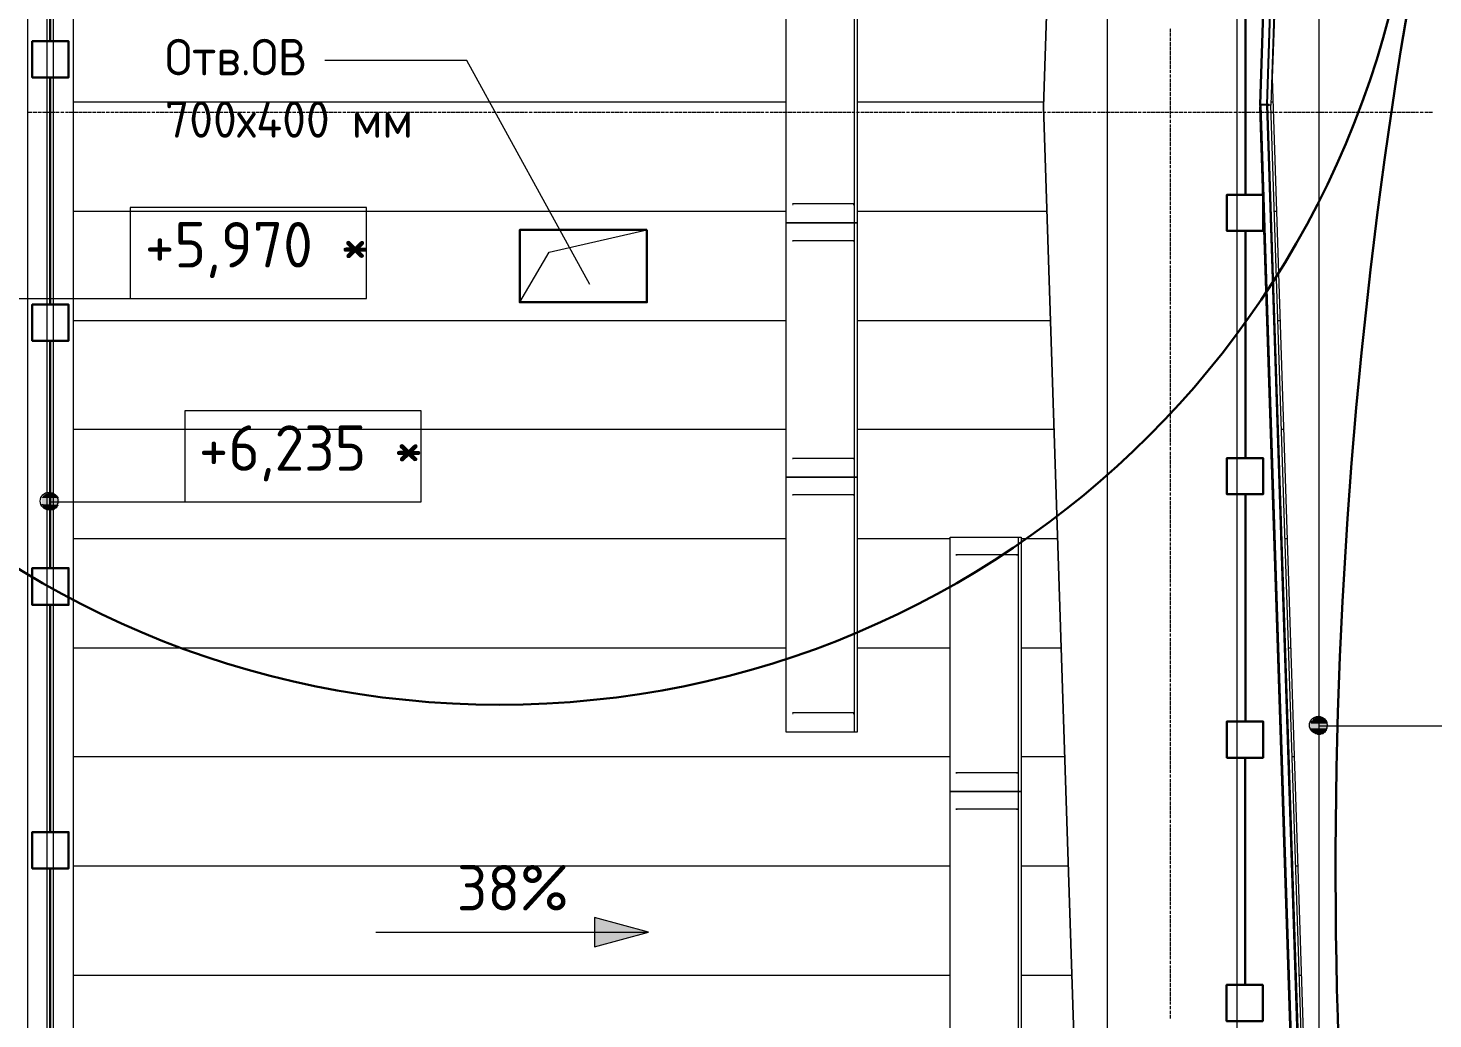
# Model space of a CAD drawing. Header units: millimetres. Extents: x -42533 to 645315, y 3457 to 82611.
# Drawn here: x 567950 to 575676, y 43635 to 49084 of the extents above; entities that cross this region are included whole.
import ezdxf

# ---------------------------------------------------------------- set-up
doc = ezdxf.new("R2010")
doc.units = ezdxf.units.MM
for name, color, linetype, true_color in [('PDF _!ЭОМ.Молниезащита', 7, 'Continuous', 0x954a95), ('PDF _Аннотация', 7, 'Continuous', 0xbababa), ('PDF _Антураж', 7, 'Continuous', 0xbababa), ('PDF _Крыша', 7, 'Continuous', 0xbababa), ('PDF _Крыша штриховка', 7, 'Continuous', 0xbababa), ('PDF _Обобщенные модели', 7, 'Continuous', 0xbababa), ('PDF _Ограждение', 7, 'Continuous', 0xbababa), ('PDF _Оси', 7, 'Continuous', 0xbababa), ('PDF _Отметки', 7, 'Continuous', 0xbababa), ('PDF _Размеры', 7, 'Continuous', 0xbababa)]:
    doc.layers.add(name, color=color, linetype=linetype, true_color=true_color)
doc.layers.add('PDF _Линии', color=7, linetype='Continuous')
doc.layers.add('PDF _Текст', color=7, linetype='Continuous')
doc.styles.add('PDF GOST Common', font='GOST_Common.ttf')

msp = doc.modelspace()

# ---------------------------------------------------------------- linework, layer by layer
at = {"layer": 'PDF _!ЭОМ.Молниезащита', "color": 5, "lineweight": 30}
for points in [[(568070.8, 49012.1), (568070.8, 50011.7), (568070.8, 50397.1), (568710.3, 50397.1), (568710.3, 50494.5), (568909.4, 50494.5), (568909.4, 50295.4), (568710.3, 50295.4), (568710.3, 50397.1)], [(574644.8, 49421.7), (574644.8, 48417.9), (574644.8, 48168.1), (574742.3, 48168.1), (574742.3, 47969), (574543.2, 47969), (574543.2, 48168.1), (574644.8, 48168.1)], [(568070.8, 47563.6), (568070.8, 48563.2), (568070.8, 48813.1), (567973.3, 48813.1), (567973.3, 49012.1), (568172.4, 49012.1), (568172.4, 48813.1), (568070.8, 48813.1)], [(574644.8, 47969), (574644.8, 46969.5), (574644.8, 46719.6), (574742.3, 46719.6), (574742.3, 46520.5), (574543.2, 46520.5), (574543.2, 46719.6), (574644.8, 46719.6)], [(568070.8, 46115.1), (568070.8, 47114.7), (568070.8, 47364.6), (567973.3, 47364.6), (567973.3, 47563.6), (568172.4, 47563.6), (568172.4, 47364.6), (568070.8, 47364.6)], [(574644.8, 46520.5), (574644.8, 45521), (574644.8, 45271.1), (574742.3, 45271.1), (574742.3, 45072), (574543.2, 45072), (574543.2, 45271.1), (574644.8, 45271.1)], [(568070.8, 44662.4), (568070.8, 45662), (568070.8, 45911.8), (567973.3, 45911.8), (567973.3, 46115.1), (568172.4, 46115.1), (568172.4, 45911.8), (568070.8, 45911.8)], [(574642.7, 45072), (574642.7, 44072.5), (574642.7, 43822.6), (574740.1, 43822.6), (574740.1, 43623.5), (574541.1, 43623.5), (574541.1, 43822.6), (574642.7, 43822.6)], [(568070.8, 43213.9), (568070.8, 44213.5), (568070.8, 44463.3), (567973.3, 44463.3), (567973.3, 44662.4), (568172.4, 44662.4), (568172.4, 44463.3), (568070.8, 44463.3)]]:
    msp.add_lwpolyline(points, dxfattribs=at)
at = {"layer": 'PDF _!ЭОМ.Молниезащита', "color": 116, "lineweight": 30, "true_color": 0x136734}
msp.add_circle((570543.1, 50413.9), 5050.7, dxfattribs=at)
at = {"layer": 'PDF _!ЭОМ.Молниезащита', "lineweight": 13}
for start, end in [(100.84351, 186.99829), (323.06946, 79.59046)]:
    msp.add_arc((570543.1, 49117.8), 8879.4, start, end, dxfattribs=at)
at = {"layer": 'PDF _!ЭОМ.Молниезащита', "lineweight": 30}
msp.add_arc((603570.9, 44457.1), 28430.2, 170.26133, 189.93848, dxfattribs=at)
at = {"layer": 'PDF _Аннотация', "color": 8, "lineweight": 9}
msp.add_lwpolyline([(571039.7, 47673.7), (570362.1, 48906.2), (570167.3, 48906.2), (569582.8, 48906.2)], dxfattribs=at)
at = {"layer": 'PDF _Аннотация', "color": 8, "lineweight": 20}
for points in [[(569811.5, 47597.5), (569811.5, 48097.3), (568511.2, 48097.3), (568511.2, 47597.5)], [(570112.2, 46479.4), (570112.2, 46979.1), (568811.9, 46979.1), (568811.9, 46479.4)]]:
    msp.add_lwpolyline(points, close=True, dxfattribs=at)
at = {"layer": 'PDF _Антураж', "color": 8, "lineweight": 18}
for points in [[(574932, 55314.3), (574927.8, 55314.3), (574821.9, 55733.6), (573593.7, 55733.6), (573746.1, 55128), (573534.4, 48652.1), (573746.1, 42142.4), (573394.6, 31380.4), (573784.2, 31431.2), (574262.8, 32121.5)], [(573394.6, 31380.4), (573746.1, 42142.4), (573534.4, 48652.1), (573746.1, 55128), (573593.7, 55733.6)], [(574724.5, 48664.8), (574932, 55030.5), (574936.3, 55030.5), (574970.1, 55030.5), (574974.4, 55030.5), (574991.3, 55030.5), (574783.8, 48660.6), (574766.8, 48664.8), (574762.6, 48664.8), (574771.1, 48664.8), (574775.3, 48664.8), (574728.7, 48664.8), (574724.5, 48664.8), (574728.7, 48660.6), (574936.3, 42303.3)], [(574991.3, 42324.5), (574783.8, 48660.6), (574766.8, 48660.6), (574762.6, 48660.6), (574771.1, 48660.6), (574775.3, 48660.6), (574728.7, 48660.6), (574724.5, 48660.6), (574932, 55026.3), (574936.3, 55026.3)], [(574728.7, 48664.8), (574936.3, 55030.5)], [(574762.6, 48664.8), (574970.1, 55030.5)], [(574766.8, 48664.8), (574974.4, 55030.5)], [(573534.4, 48652.1), (573534.4, 48652.1)], [(574783.8, 48660.6), (574728.7, 48660.6), (574724.5, 48660.6), (574720.3, 48660.6)], [(574724.5, 48660.6), (574932, 42303.3)], [(574991.3, 42286.4), (574932, 42303.3), (574724.5, 48652.1)], [(574991.3, 42303.3), (574974.4, 42299.1), (574970.1, 42299.1), (574762.6, 48660.6)], [(574766.8, 48660.6), (574974.4, 42299.1)]]:
    msp.add_lwpolyline(points, dxfattribs=at)
at = {"layer": 'PDF _Крыша', "color": 8, "lineweight": 9}
msp.add_lwpolyline([(571353.2, 47974.5), (571353.2, 47576.3), (570654.3, 47576.3), (570654.3, 47974.5)], close=True, dxfattribs=at)
at = {"layer": 'PDF _Крыша штриховка', "color": 8, "lineweight": 9}
for points in [[(572119.8, 48677.5), (568197.8, 48677.5)], [(573534.4, 48677.5), (572509.4, 48677.5)], [(574796.5, 48677.5), (574783.8, 48677.5)], [(572119.8, 48076.1), (568197.8, 48076.1)], [(573551.3, 48076.1), (572509.4, 48076.1)], [(574813.4, 48076.1), (574805, 48076.1)], [(572119.8, 47474.7), (568197.8, 47474.7)], [(573572.5, 47474.7), (572509.4, 47474.7)], [(574834.6, 47474.7), (574821.9, 47474.7)], [(572119.8, 46877.5), (568197.8, 46877.5)], [(573589.4, 46877.5), (572509.4, 46877.5)], [(574851.6, 46877.5), (574843.1, 46877.5)], [(572119.8, 46276.1), (568197.8, 46276.1)], [(573021.9, 46276.1), (572509.4, 46276.1)], [(573610.6, 46276.1), (573411.5, 46276.1)], [(574872.7, 46276.1), (574860, 46276.1)], [(572119.8, 45674.7), (568197.8, 45674.7)], [(573021.9, 45674.7), (572509.4, 45674.7)], [(573631.8, 45674.7), (573411.5, 45674.7)], [(574893.9, 45674.7), (574881.2, 45674.7)], [(573021.9, 45077.5), (568197.8, 45077.5)], [(573648.7, 45077.5), (573411.5, 45077.5)], [(574910.8, 45077.5), (574902.4, 45077.5)], [(573021.9, 44476.1), (568197.8, 44476.1)], [(573669.9, 44476.1), (573411.5, 44476.1)], [(574932, 44476.1), (574919.3, 44476.1)], [(573021.9, 43874.6), (568197.8, 43874.6)], [(573686.8, 43874.6), (573411.5, 43874.6)], [(574953.2, 43874.6), (574940.5, 43874.6)]]:
    msp.add_lwpolyline(points, dxfattribs=at)
at = {"layer": 'PDF _Линии', "color": 8, "lineweight": 9}
for points in [[(581530.7, 32858.5), (581619.6, 25417), (554538.8, 25489), (554538.8, 32858.5), (561298.4, 32858.5), (561298.4, 55496.4), (574597.4, 55496.4), (574597.4, 32858.5), (581496.8, 32858.5)], [(570654.3, 47576.3), (570815.3, 47851.6), (571353.2, 47974.5)]]:
    msp.add_lwpolyline(points, dxfattribs=at)
for points in [[(574991.3, 42654.9), (575050.6, 42637.9), (575050.6, 55013.6), (575021, 54984), (574792.3, 48808.8)], [(573885.9, 54767.9), (562065, 54767.9), (562065, 29961.5), (573885.9, 29961.5)]]:
    msp.add_lwpolyline(points, close=True, dxfattribs=at)
at = {"layer": 'PDF _Линии', "color": 8, "lineweight": 30}
msp.add_lwpolyline([(571353.2, 47974.5), (570654.3, 47974.5), (570654.3, 47576.3), (571353.2, 47576.3)], close=True, dxfattribs=at)
at = {"layer": 'PDF _Обобщенные модели', "color": 8, "lineweight": 9}
for points in [[(572492.5, 53615.9), (572492.5, 52214), (572492.5, 50812.1), (572492.5, 49414.5), (572492.5, 48012.6), (572492.5, 46614.9), (572492.5, 45213)], [(572492.5, 48118.5), (572153.6, 48118.5)], [(572153.6, 48114.2), (572157.9, 48114.2)], [(572488.2, 48114.2), (572492.5, 48114.2)], [(572488.2, 47915.2), (572492.5, 47915.2), (572153.6, 47915.2), (572157.9, 47915.2)], [(572488.2, 46716.6), (572492.5, 46716.6), (572153.6, 46716.6), (572157.9, 46716.6)], [(572488.2, 46517.5), (572492.5, 46517.5), (572153.6, 46517.5), (572157.9, 46517.5)], [(573394.6, 46284.5), (573394.6, 44886.9), (573394.6, 43485), (573394.6, 42087.3), (573394.6, 40685.4), (573394.6, 39287.8), (573394.6, 37885.9)], [(573386.1, 46187.1), (573394.6, 46187.1), (573051.5, 46187.1), (573060, 46187.1)], [(572492.5, 45318.9), (572153.6, 45318.9)], [(572153.6, 45314.7), (572157.9, 45314.7)], [(572488.2, 45314.7), (572492.5, 45314.7)], [(573386.1, 44988.5), (573394.6, 44988.5), (573051.5, 44988.5), (573060, 44988.5)], [(573386.1, 44789.5), (573394.6, 44789.5), (573051.5, 44789.5), (573060, 44789.5)]]:
    msp.add_lwpolyline(points, dxfattribs=at)
for points in [[(572509.4, 48012.6), (572492.5, 48012.6), (572488.2, 48012.6), (572157.9, 48012.6), (572149.4, 48012.6), (572136.7, 48012.6), (572124, 48012.6), (572119.8, 48012.6), (572119.8, 49414.5), (572124, 49414.5), (572136.7, 49414.5), (572149.4, 49414.5), (572157.9, 49414.5), (572488.2, 49414.5), (572492.5, 49414.5), (572509.4, 49414.5)], [(572509.4, 46614.9), (572492.5, 46614.9), (572488.2, 46614.9), (572157.9, 46614.9), (572149.4, 46614.9), (572136.7, 46614.9), (572124, 46614.9), (572119.8, 46614.9), (572119.8, 48012.6), (572124, 48012.6), (572136.7, 48012.6), (572149.4, 48012.6), (572157.9, 48012.6), (572488.2, 48012.6), (572492.5, 48012.6), (572509.4, 48012.6)], [(572509.4, 45213), (572492.5, 45213), (572488.2, 45213), (572157.9, 45213), (572149.4, 45213), (572136.7, 45213), (572124, 45213), (572119.8, 45213), (572119.8, 46614.9), (572124, 46614.9), (572136.7, 46614.9), (572149.4, 46614.9), (572157.9, 46614.9), (572488.2, 46614.9), (572492.5, 46614.9), (572509.4, 46614.9)], [(573411.5, 44886.9), (573407.3, 44886.9), (573394.6, 44886.9), (573390.4, 44886.9), (573055.8, 44886.9), (573047.3, 44886.9), (573038.8, 44886.9), (573021.9, 44886.9), (573021.9, 46284.5), (573038.8, 46284.5), (573047.3, 46284.5), (573055.8, 46284.5), (573390.4, 46284.5), (573394.6, 46284.5), (573407.3, 46284.5), (573411.5, 46284.5)], [(573411.5, 43485), (573407.3, 43485), (573394.6, 43485), (573390.4, 43485), (573055.8, 43485), (573047.3, 43485), (573038.8, 43485), (573021.9, 43485), (573021.9, 44886.9), (573038.8, 44886.9), (573047.3, 44886.9), (573055.8, 44886.9), (573390.4, 44886.9), (573394.6, 44886.9), (573407.3, 44886.9), (573411.5, 44886.9)]]:
    msp.add_lwpolyline(points, close=True, dxfattribs=at)
at = {"layer": 'PDF _Ограждение', "color": 8, "lineweight": 9}
for points in [[(568087.7, 55733.6), (568197.8, 55733.6), (568197.8, 29965.8), (568087.7, 29965.8), (568070.8, 29965.8), (568053.8, 29965.8), (567947.9, 29965.8), (567947.9, 55733.6), (568053.8, 55733.6), (568070.8, 55733.6), (568087.7, 55733.6), (568087.7, 29965.8)], [(568053.8, 55733.6), (568053.8, 29965.8)]]:
    msp.add_lwpolyline(points, dxfattribs=at)
at = {"layer": 'PDF _Оси', "color": 8, "lineweight": 9}
for points in [[(574233.2, 49084.1), (574233.2, 49084.1)], [(574233.2, 49062.9), (574233.2, 49079.9)], [(574233.2, 49037.5), (574233.2, 49058.7)], [(574233.2, 49012.1), (574233.2, 49033.3)], [(574233.2, 48986.7), (574233.2, 49007.9)], [(574233.2, 48961.3), (574233.2, 48982.5)], [(574233.2, 48935.9), (574233.2, 48957.1)], [(574233.2, 48910.5), (574233.2, 48931.6)], [(574233.2, 48885.1), (574233.2, 48906.2)], [(574233.2, 48859.6), (574233.2, 48880.8)], [(574233.2, 48838.5), (574233.2, 48855.4)], [(574233.2, 48834.2), (574233.2, 48834.2)], [(574233.2, 48813.1), (574233.2, 48830)], [(574233.2, 48808.8), (574233.2, 48808.8)], [(574233.2, 48787.6), (574233.2, 48804.6)], [(574233.2, 48762.2), (574233.2, 48783.4)], [(574233.2, 48736.8), (574233.2, 48758)], [(574233.2, 48711.4), (574233.2, 48732.6)], [(574233.2, 48686), (574233.2, 48707.2)], [(574233.2, 48660.6), (574233.2, 48681.8)], [(567952.2, 48622.5), (567973.3, 48622.5)], [(567977.6, 48622.5), (567998.8, 48622.5)], [(568003, 48622.5), (568024.2, 48622.5)], [(568028.4, 48622.5), (568049.6, 48622.5)], [(568053.8, 48622.5), (568075, 48622.5)], [(568079.2, 48622.5), (568100.4, 48622.5)], [(568104.6, 48622.5), (568121.6, 48622.5)], [(568125.8, 48622.5), (568125.8, 48622.5)], [(568130.1, 48622.5), (568147, 48622.5)], [(568151.2, 48622.5), (568151.2, 48622.5)], [(568155.5, 48622.5), (568172.4, 48622.5)], [(568176.6, 48622.5), (568197.8, 48622.5)], [(568202.1, 48622.5), (568223.2, 48622.5)], [(568227.5, 48622.5), (568248.6, 48622.5)], [(568252.9, 48622.5), (568274.1, 48622.5)], [(568278.3, 48622.5), (568299.5, 48622.5)], [(568303.7, 48622.5), (568324.9, 48622.5)], [(568329.1, 48622.5), (568350.3, 48622.5)], [(568354.5, 48622.5), (568371.5, 48622.5)], [(568375.7, 48622.5), (568375.7, 48622.5)], [(568379.9, 48622.5), (568396.9, 48622.5)], [(568401.1, 48622.5), (568401.1, 48622.5)], [(568405.4, 48622.5), (568422.3, 48622.5)], [(568426.5, 48622.5), (568447.7, 48622.5)], [(568451.9, 48622.5), (568473.1, 48622.5)], [(568477.4, 48622.5), (568498.5, 48622.5)], [(568502.8, 48622.5), (568523.9, 48622.5)], [(568528.2, 48622.5), (568549.4, 48622.5)], [(568553.6, 48622.5), (568574.8, 48622.5)], [(568579, 48622.5), (568600.2, 48622.5)], [(568604.4, 48622.5), (568621.4, 48622.5)], [(568625.6, 48622.5), (568625.6, 48622.5)], [(568629.8, 48622.5), (568646.8, 48622.5)], [(568651, 48622.5), (568651, 48622.5)], [(568655.2, 48622.5), (568672.2, 48622.5)], [(568676.4, 48622.5), (568697.6, 48622.5)], [(568701.8, 48622.5), (568723, 48622.5)], [(568727.2, 48622.5), (568748.4, 48622.5)], [(568752.7, 48622.5), (568773.8, 48622.5)], [(568778.1, 48622.5), (568799.2, 48622.5)], [(568803.5, 48622.5), (568824.7, 48622.5)], [(568828.9, 48622.5), (568850.1, 48622.5)], [(568854.3, 48622.5), (568875.5, 48622.5)], [(568879.7, 48622.5), (568896.7, 48622.5)], [(568900.9, 48622.5), (568900.9, 48622.5)], [(568905.1, 48622.5), (568922.1, 48622.5)], [(568926.3, 48622.5), (568926.3, 48622.5)], [(568930.5, 48622.5), (568947.5, 48622.5)], [(568951.7, 48622.5), (568972.9, 48622.5)], [(568977.1, 48622.5), (568998.3, 48622.5)], [(569002.5, 48622.5), (569023.7, 48622.5)], [(569028, 48622.5), (569049.1, 48622.5)], [(569053.4, 48622.5), (569074.5, 48622.5)], [(569078.8, 48622.5), (569100, 48622.5)], [(569104.2, 48622.5), (569125.4, 48622.5)], [(569129.6, 48622.5), (569146.5, 48622.5)], [(569150.8, 48622.5), (569150.8, 48622.5)], [(569155, 48622.5), (569172, 48622.5)], [(569176.2, 48622.5), (569176.2, 48622.5)], [(569180.4, 48622.5), (569197.4, 48622.5)], [(569201.6, 48622.5), (569222.8, 48622.5)], [(569227, 48622.5), (569248.2, 48622.5)], [(569252.4, 48622.5), (569273.6, 48622.5)], [(569277.8, 48622.5), (569299, 48622.5)], [(569303.2, 48622.5), (569324.4, 48622.5)], [(569328.7, 48622.5), (569349.8, 48622.5)], [(569354.1, 48622.5), (569375.2, 48622.5)], [(569379.5, 48622.5), (569396.4, 48622.5)], [(569400.7, 48622.5), (569400.7, 48622.5)], [(569404.9, 48622.5), (569421.8, 48622.5)], [(569426.1, 48622.5), (569426.1, 48622.5)], [(569430.3, 48622.5), (569447.2, 48622.5)], [(569451.5, 48622.5), (569472.7, 48622.5)], [(569476.9, 48622.5), (569498.1, 48622.5)], [(569502.3, 48622.5), (569523.5, 48622.5)], [(569527.7, 48622.5), (569548.9, 48622.5)], [(569553.1, 48622.5), (569574.3, 48622.5)], [(569578.5, 48622.5), (569599.7, 48622.5)], [(569604, 48622.5), (569625.1, 48622.5)], [(569629.4, 48622.5), (569650.5, 48622.5)], [(569654.8, 48622.5), (569671.7, 48622.5)], [(569676, 48622.5), (569676, 48622.5)], [(569680.2, 48622.5), (569697.1, 48622.5)], [(569701.4, 48622.5), (569701.4, 48622.5)], [(569705.6, 48622.5), (569722.5, 48622.5)], [(569726.8, 48622.5), (569748, 48622.5)], [(569752.2, 48622.5), (569773.4, 48622.5)], [(569777.6, 48622.5), (569798.8, 48622.5)], [(569803, 48622.5), (569824.2, 48622.5)], [(569828.4, 48622.5), (569849.6, 48622.5)], [(569853.8, 48622.5), (569875, 48622.5)], [(569879.3, 48622.5), (569900.4, 48622.5)], [(569904.7, 48622.5), (569921.6, 48622.5)], [(569925.8, 48622.5), (569925.8, 48622.5)], [(569930.1, 48622.5), (569947, 48622.5)], [(569951.3, 48622.5), (569951.3, 48622.5)], [(569955.5, 48622.5), (569972.4, 48622.5)], [(569976.7, 48622.5), (569997.8, 48622.5)], [(570002.1, 48622.5), (570023.3, 48622.5)], [(570027.5, 48622.5), (570048.7, 48622.5)], [(570052.9, 48622.5), (570074.1, 48622.5)], [(570078.3, 48622.5), (570099.5, 48622.5)], [(570103.7, 48622.5), (570124.9, 48622.5)], [(570129.1, 48622.5), (570150.3, 48622.5)], [(570154.6, 48622.5), (570171.5, 48622.5)], [(570175.7, 48622.5), (570175.7, 48622.5)], [(570180, 48622.5), (570196.9, 48622.5)], [(570201.1, 48622.5), (570201.1, 48622.5)], [(570205.4, 48622.5), (570222.3, 48622.5)], [(570226.6, 48622.5), (570247.7, 48622.5)], [(570252, 48622.5), (570273.1, 48622.5)], [(570277.4, 48622.5), (570298.6, 48622.5)], [(570302.8, 48622.5), (570324, 48622.5)], [(570328.2, 48622.5), (570349.4, 48622.5)], [(570353.6, 48622.5), (570374.8, 48622.5)], [(570379, 48622.5), (570400.2, 48622.5)], [(570404.4, 48622.5), (570425.6, 48622.5)], [(570429.9, 48622.5), (570446.8, 48622.5)], [(570451, 48622.5), (570451, 48622.5)], [(570455.3, 48622.5), (570472.2, 48622.5)], [(570476.4, 48622.5), (570476.4, 48622.5)], [(570480.7, 48622.5), (570497.6, 48622.5)], [(570501.9, 48622.5), (570523, 48622.5)], [(570527.3, 48622.5), (570548.4, 48622.5)], [(570552.7, 48622.5), (570573.9, 48622.5)], [(570578.1, 48622.5), (570599.3, 48622.5)], [(570603.5, 48622.5), (570624.7, 48622.5)], [(570628.9, 48622.5), (570650.1, 48622.5)], [(570654.3, 48622.5), (570675.5, 48622.5)], [(570679.7, 48622.5), (570696.7, 48622.5)], [(570700.9, 48622.5), (570700.9, 48622.5)], [(570705.1, 48622.5), (570722.1, 48622.5)], [(570726.3, 48622.5), (570726.3, 48622.5)], [(570730.6, 48622.5), (570747.5, 48622.5)], [(570751.7, 48622.5), (570772.9, 48622.5)], [(570777.1, 48622.5), (570798.3, 48622.5)], [(570802.6, 48622.5), (570823.7, 48622.5)], [(570828, 48622.5), (570849.1, 48622.5)], [(570853.4, 48622.5), (570874.6, 48622.5)], [(570878.8, 48622.5), (570900, 48622.5)], [(570904.2, 48622.5), (570925.4, 48622.5)], [(570929.6, 48622.5), (570946.6, 48622.5)], [(570950.8, 48622.5), (570950.8, 48622.5)], [(570955, 48622.5), (570972, 48622.5)], [(570976.2, 48622.5), (570976.2, 48622.5)], [(570980.4, 48622.5), (570997.4, 48622.5)], [(571001.6, 48622.5), (571022.8, 48622.5)], [(571027, 48622.5), (571048.2, 48622.5)], [(571052.4, 48622.5), (571073.6, 48622.5)], [(571077.9, 48622.5), (571099, 48622.5)], [(571103.3, 48622.5), (571124.4, 48622.5)], [(571128.7, 48622.5), (571149.9, 48622.5)], [(571154.1, 48622.5), (571175.3, 48622.5)], [(571179.5, 48622.5), (571200.7, 48622.5)], [(571204.9, 48622.5), (571221.9, 48622.5)], [(571226.1, 48622.5), (571226.1, 48622.5)], [(571230.3, 48622.5), (571247.3, 48622.5)], [(571251.5, 48622.5), (571251.5, 48622.5)], [(571255.7, 48622.5), (571272.7, 48622.5)], [(571276.9, 48622.5), (571298.1, 48622.5)], [(571302.3, 48622.5), (571323.5, 48622.5)], [(571327.7, 48622.5), (571348.9, 48622.5)], [(571353.2, 48622.5), (571374.3, 48622.5)], [(571378.6, 48622.5), (571399.7, 48622.5)], [(571404, 48622.5), (571425.2, 48622.5)], [(571429.4, 48622.5), (571450.6, 48622.5)], [(571454.8, 48622.5), (571471.7, 48622.5)], [(571476, 48622.5), (571476, 48622.5)], [(571480.2, 48622.5), (571497.2, 48622.5)], [(571501.4, 48622.5), (571501.4, 48622.5)], [(571505.6, 48622.5), (571522.6, 48622.5)], [(571526.8, 48622.5), (571548, 48622.5)], [(571552.2, 48622.5), (571573.4, 48622.5)], [(571577.6, 48622.5), (571598.8, 48622.5)], [(571603, 48622.5), (571624.2, 48622.5)], [(571628.5, 48622.5), (571649.6, 48622.5)], [(571653.9, 48622.5), (571675, 48622.5)], [(571679.3, 48622.5), (571700.5, 48622.5)], [(571704.7, 48622.5), (571721.6, 48622.5)], [(571725.9, 48622.5), (571725.9, 48622.5)], [(571730.1, 48622.5), (571747, 48622.5)], [(571751.3, 48622.5), (571751.3, 48622.5)], [(571755.5, 48622.5), (571772.5, 48622.5)], [(571776.7, 48622.5), (571797.9, 48622.5)], [(571802.1, 48622.5), (571823.3, 48622.5)], [(571827.5, 48622.5), (571848.7, 48622.5)], [(571852.9, 48622.5), (571874.1, 48622.5)], [(571878.3, 48622.5), (571899.5, 48622.5)], [(571903.8, 48622.5), (571924.9, 48622.5)], [(571929.2, 48622.5), (571950.3, 48622.5)], [(571954.6, 48622.5), (571975.8, 48622.5)], [(571980, 48622.5), (571996.9, 48622.5)], [(572001.2, 48622.5), (572001.2, 48622.5)], [(572005.4, 48622.5), (572022.3, 48622.5)], [(572026.6, 48622.5), (572026.6, 48622.5)], [(572030.8, 48622.5), (572047.8, 48622.5)], [(572052, 48622.5), (572073.2, 48622.5)], [(572077.4, 48622.5), (572098.6, 48622.5)], [(572102.8, 48622.5), (572124, 48622.5)], [(572128.2, 48622.5), (572149.4, 48622.5)], [(572153.6, 48622.5), (572174.8, 48622.5)], [(572179, 48622.5), (572200.2, 48622.5)], [(572204.5, 48622.5), (572225.6, 48622.5)], [(572229.9, 48622.5), (572246.8, 48622.5)], [(572251, 48622.5), (572251, 48622.5)], [(572255.3, 48622.5), (572272.2, 48622.5)], [(572276.5, 48622.5), (572276.5, 48622.5)], [(572280.7, 48622.5), (572297.6, 48622.5)], [(572301.9, 48622.5), (572323.1, 48622.5)], [(572327.3, 48622.5), (572348.5, 48622.5)], [(572352.7, 48622.5), (572373.9, 48622.5)], [(572378.1, 48622.5), (572399.3, 48622.5)], [(572403.5, 48622.5), (572424.7, 48622.5)], [(572428.9, 48622.5), (572450.1, 48622.5)], [(572454.3, 48622.5), (572475.5, 48622.5)], [(572479.8, 48622.5), (572496.7, 48622.5)], [(572500.9, 48622.5), (572500.9, 48622.5)], [(572505.2, 48622.5), (572522.1, 48622.5)], [(572526.3, 48622.5), (572526.3, 48622.5)], [(572530.6, 48622.5), (572547.5, 48622.5)], [(572551.8, 48622.5), (572572.9, 48622.5)], [(572577.2, 48622.5), (572598.3, 48622.5)], [(572602.6, 48622.5), (572623.8, 48622.5)], [(572628, 48622.5), (572649.2, 48622.5)], [(572653.4, 48622.5), (572674.6, 48622.5)], [(572678.8, 48622.5), (572700, 48622.5)], [(572704.2, 48622.5), (572725.4, 48622.5)], [(572729.6, 48622.5), (572750.8, 48622.5)], [(572755.1, 48622.5), (572772, 48622.5)], [(572776.2, 48622.5), (572776.2, 48622.5)], [(572780.5, 48622.5), (572797.4, 48622.5)], [(572801.6, 48622.5), (572801.6, 48622.5)], [(572805.9, 48622.5), (572822.8, 48622.5)], [(572827.1, 48622.5), (572848.2, 48622.5)], [(572852.5, 48622.5), (572873.6, 48622.5)], [(572877.9, 48622.5), (572899.1, 48622.5)], [(572903.3, 48622.5), (572924.5, 48622.5)], [(572928.7, 48622.5), (572949.9, 48622.5)], [(572954.1, 48622.5), (572975.3, 48622.5)], [(572979.5, 48622.5), (573000.7, 48622.5)], [(573004.9, 48622.5), (573021.9, 48622.5)], [(573026.1, 48622.5), (573026.1, 48622.5)], [(573030.4, 48622.5), (573047.3, 48622.5)], [(573051.5, 48622.5), (573051.5, 48622.5)], [(573055.8, 48622.5), (573072.7, 48622.5)], [(573076.9, 48622.5), (573098.1, 48622.5)], [(573102.4, 48622.5), (573123.5, 48622.5)], [(573127.8, 48622.5), (573148.9, 48622.5)], [(573153.2, 48622.5), (573174.4, 48622.5)], [(573178.6, 48622.5), (573199.8, 48622.5)], [(573204, 48622.5), (573225.2, 48622.5)], [(573229.4, 48622.5), (573250.6, 48622.5)], [(573254.8, 48622.5), (573271.8, 48622.5)], [(573276, 48622.5), (573276, 48622.5)], [(573280.2, 48622.5), (573297.2, 48622.5)], [(573301.4, 48622.5), (573301.4, 48622.5)], [(573305.7, 48622.5), (573322.6, 48622.5)], [(573326.8, 48622.5), (573348, 48622.5)], [(573352.2, 48622.5), (573373.4, 48622.5)], [(573377.7, 48622.5), (573398.8, 48622.5)], [(573403.1, 48622.5), (573424.2, 48622.5)], [(573428.5, 48622.5), (573449.7, 48622.5)], [(573453.9, 48622.5), (573475.1, 48622.5)], [(573479.3, 48622.5), (573500.5, 48622.5)], [(573504.7, 48622.5), (573525.9, 48622.5)], [(573530.1, 48622.5), (573547.1, 48622.5)], [(573551.3, 48622.5), (573551.3, 48622.5)], [(573555.5, 48622.5), (573572.5, 48622.5)], [(573576.7, 48622.5), (573576.7, 48622.5)], [(573580.9, 48622.5), (573597.9, 48622.5)], [(573602.1, 48622.5), (573623.3, 48622.5)], [(573627.5, 48622.5), (573648.7, 48622.5)], [(573653, 48622.5), (573674.1, 48622.5)], [(573678.4, 48622.5), (573699.5, 48622.5)], [(573703.8, 48622.5), (573725, 48622.5)], [(573729.2, 48622.5), (573750.4, 48622.5)], [(573754.6, 48622.5), (573775.8, 48622.5)], [(573780, 48622.5), (573797, 48622.5)], [(573801.2, 48622.5), (573801.2, 48622.5)], [(573805.4, 48622.5), (573822.4, 48622.5)], [(573826.6, 48622.5), (573826.6, 48622.5)], [(573830.8, 48622.5), (573847.8, 48622.5)], [(573852, 48622.5), (573873.2, 48622.5)], [(573877.4, 48622.5), (573898.6, 48622.5)], [(573902.8, 48622.5), (573924, 48622.5)], [(573928.2, 48622.5), (573949.4, 48622.5)], [(573953.7, 48622.5), (573974.8, 48622.5)], [(573979.1, 48622.5), (574000.2, 48622.5)], [(574004.5, 48622.5), (574025.7, 48622.5)], [(574029.9, 48622.5), (574046.8, 48622.5)], [(574051.1, 48622.5), (574051.1, 48622.5)], [(574055.3, 48622.5), (574072.2, 48622.5)], [(574076.5, 48622.5), (574076.5, 48622.5)], [(574080.7, 48622.5), (574097.7, 48622.5)], [(574101.9, 48622.5), (574123.1, 48622.5)], [(574127.3, 48622.5), (574148.5, 48622.5)], [(574152.7, 48622.5), (574173.9, 48622.5)], [(574178.1, 48622.5), (574199.3, 48622.5)], [(574203.5, 48622.5), (574224.7, 48622.5)], [(574229, 48622.5), (574250.1, 48622.5)], [(574233.2, 48635.2), (574233.2, 48656.3)], [(574233.2, 48609.8), (574233.2, 48630.9)], [(574233.2, 48588.6), (574233.2, 48605.5)], [(574254.4, 48622.5), (574275.5, 48622.5)], [(574279.8, 48622.5), (574301, 48622.5)], [(574305.2, 48622.5), (574322.1, 48622.5)], [(574326.4, 48622.5), (574326.4, 48622.5)], [(574330.6, 48622.5), (574347.5, 48622.5)], [(574351.8, 48622.5), (574351.8, 48622.5)], [(574356, 48622.5), (574373, 48622.5)], [(574377.2, 48622.5), (574398.4, 48622.5)], [(574402.6, 48622.5), (574423.8, 48622.5)], [(574428, 48622.5), (574449.2, 48622.5)], [(574453.4, 48622.5), (574474.6, 48622.5)], [(574478.8, 48622.5), (574500, 48622.5)], [(574504.3, 48622.5), (574525.4, 48622.5)], [(574529.7, 48622.5), (574550.8, 48622.5)], [(574555.1, 48622.5), (574572, 48622.5)], [(574576.3, 48622.5), (574576.3, 48622.5)], [(574580.5, 48622.5), (574597.4, 48622.5)], [(574601.7, 48622.5), (574601.7, 48622.5)], [(574605.9, 48622.5), (574622.8, 48622.5)], [(574627.1, 48622.5), (574648.3, 48622.5)], [(574652.5, 48622.5), (574673.7, 48622.5)], [(574677.9, 48622.5), (574699.1, 48622.5)], [(574703.3, 48622.5), (574724.5, 48622.5)], [(574728.7, 48622.5), (574749.9, 48622.5)], [(574754.1, 48622.5), (574775.3, 48622.5)], [(574779.6, 48622.5), (574800.7, 48622.5)], [(574805, 48622.5), (574821.9, 48622.5)], [(574826.1, 48622.5), (574826.1, 48622.5)], [(574830.4, 48622.5), (574847.3, 48622.5)], [(574851.6, 48622.5), (574851.6, 48622.5)], [(574855.8, 48622.5), (574872.7, 48622.5)], [(574877, 48622.5), (574898.1, 48622.5)], [(574902.4, 48622.5), (574923.6, 48622.5)], [(574927.8, 48622.5), (574949, 48622.5)], [(574953.2, 48622.5), (574974.4, 48622.5)], [(574978.6, 48622.5), (574999.8, 48622.5)], [(575004, 48622.5), (575025.2, 48622.5)], [(575029.4, 48622.5), (575050.6, 48622.5)], [(575054.9, 48622.5), (575076, 48622.5)], [(575080.3, 48622.5), (575097.2, 48622.5)], [(575101.4, 48622.5), (575101.4, 48622.5)], [(575105.7, 48622.5), (575122.6, 48622.5)], [(575126.9, 48622.5), (575126.9, 48622.5)], [(575131.1, 48622.5), (575148, 48622.5)], [(575152.3, 48622.5), (575173.4, 48622.5)], [(575177.7, 48622.5), (575198.9, 48622.5)], [(575203.1, 48622.5), (575224.3, 48622.5)], [(575228.5, 48622.5), (575249.7, 48622.5)], [(575253.9, 48622.5), (575275.1, 48622.5)], [(575279.3, 48622.5), (575300.5, 48622.5)], [(575304.7, 48622.5), (575325.9, 48622.5)], [(575330.1, 48622.5), (575347.1, 48622.5)], [(575351.3, 48622.5), (575351.3, 48622.5)], [(575355.6, 48622.5), (575372.5, 48622.5)], [(575376.7, 48622.5), (575376.7, 48622.5)], [(575381, 48622.5), (575397.9, 48622.5)], [(575402.1, 48622.5), (575423.3, 48622.5)], [(575427.6, 48622.5), (575448.7, 48622.5)], [(575453, 48622.5), (575474.1, 48622.5)], [(575478.4, 48622.5), (575499.6, 48622.5)], [(575503.8, 48622.5), (575525, 48622.5)], [(575529.2, 48622.5), (575550.4, 48622.5)], [(575554.6, 48622.5), (575575.8, 48622.5)], [(575580, 48622.5), (575597, 48622.5)], [(575601.2, 48622.5), (575601.2, 48622.5)], [(575605.4, 48622.5), (575622.4, 48622.5)], [(575626.6, 48622.5), (575626.6, 48622.5)], [(575630.9, 48622.5), (575647.8, 48622.5)], [(575652, 48622.5), (575673.2, 48622.5)], [(574233.2, 48584.3), (574233.2, 48584.3)], [(574233.2, 48563.2), (574233.2, 48580.1)], [(574233.2, 48558.9), (574233.2, 48558.9)], [(574233.2, 48537.8), (574233.2, 48554.7)], [(574233.2, 48512.3), (574233.2, 48533.5)], [(574233.2, 48486.9), (574233.2, 48508.1)], [(574233.2, 48461.5), (574233.2, 48482.7)], [(574233.2, 48436.1), (574233.2, 48457.3)], [(574233.2, 48410.7), (574233.2, 48431.9)], [(574233.2, 48385.3), (574233.2, 48406.5)], [(574233.2, 48359.9), (574233.2, 48381)], [(574233.2, 48338.7), (574233.2, 48355.6)], [(574233.2, 48334.5), (574233.2, 48334.5)], [(574233.2, 48313.3), (574233.2, 48330.2)], [(574233.2, 48309), (574233.2, 48309)], [(574233.2, 48287.9), (574233.2, 48304.8)], [(574233.2, 48262.5), (574233.2, 48283.6)], [(574233.2, 48237), (574233.2, 48258.2)], [(574233.2, 48211.6), (574233.2, 48232.8)], [(574233.2, 48186.2), (574233.2, 48207.4)], [(574233.2, 48160.8), (574233.2, 48182)], [(574233.2, 48135.4), (574233.2, 48156.6)], [(574233.2, 48110), (574233.2, 48131.2)], [(574233.2, 48084.6), (574233.2, 48105.7)], [(574233.2, 48063.4), (574233.2, 48080.3)], [(574233.2, 48059.2), (574233.2, 48059.2)], [(574233.2, 48038), (574233.2, 48054.9)], [(574233.2, 48012.6), (574233.2, 48033.7)], [(574233.2, 47987.2), (574233.2, 48008.3)], [(574233.2, 47961.7), (574233.2, 47982.9)], [(574233.2, 47936.3), (574233.2, 47957.5)], [(574233.2, 47910.9), (574233.2, 47932.1)], [(574233.2, 47885.5), (574233.2, 47906.7)], [(574233.2, 47860.1), (574233.2, 47881.3)], [(574233.2, 47834.7), (574233.2, 47855.9)], [(574233.2, 47813.5), (574233.2, 47830.4)], [(574233.2, 47809.3), (574233.2, 47809.3)], [(574233.2, 47788.1), (574233.2, 47805)], [(574233.2, 47783.9), (574233.2, 47783.9)], [(574233.2, 47762.7), (574233.2, 47779.6)], [(574233.2, 47737.3), (574233.2, 47758.4)], [(574233.2, 47711.9), (574233.2, 47733)], [(574233.2, 47686.4), (574233.2, 47707.6)], [(574233.2, 47661), (574233.2, 47682.2)], [(574233.2, 47635.6), (574233.2, 47656.8)], [(574233.2, 47610.2), (574233.2, 47631.4)], [(574233.2, 47584.8), (574233.2, 47606)], [(574233.2, 47563.6), (574233.2, 47580.6)], [(574233.2, 47559.4), (574233.2, 47559.4)], [(574233.2, 47538.2), (574233.2, 47555.2)], [(574233.2, 47534), (574233.2, 47534)], [(574233.2, 47512.8), (574233.2, 47529.7)], [(574233.2, 47487.4), (574233.2, 47508.6)], [(574233.2, 47462), (574233.2, 47483.2)], [(574233.2, 47436.6), (574233.2, 47457.7)], [(574233.2, 47411.2), (574233.2, 47432.3)], [(574233.2, 47385.7), (574233.2, 47406.9)], [(574233.2, 47360.3), (574233.2, 47381.5)], [(574233.2, 47334.9), (574233.2, 47356.1)], [(574233.2, 47313.7), (574233.2, 47330.7)], [(574233.2, 47309.5), (574233.2, 47309.5)], [(574233.2, 47288.3), (574233.2, 47305.3)], [(574233.2, 47284.1), (574233.2, 47284.1)], [(574233.2, 47262.9), (574233.2, 47279.9)], [(574233.2, 47237.5), (574233.2, 47258.7)], [(574233.2, 47212.1), (574233.2, 47233.3)], [(574233.2, 47186.7), (574233.2, 47207.9)], [(574233.2, 47161.3), (574233.2, 47182.4)], [(574233.2, 47135.9), (574233.2, 47157)], [(574233.2, 47110.4), (574233.2, 47131.6)], [(574233.2, 47085), (574233.2, 47106.2)], [(574233.2, 47059.6), (574233.2, 47080.8)], [(574233.2, 47038.4), (574233.2, 47055.4)], [(574233.2, 47034.2), (574233.2, 47034.2)], [(574233.2, 47013), (574233.2, 47030)], [(574233.2, 47008.8), (574233.2, 47008.8)], [(574233.2, 46987.6), (574233.2, 47004.6)], [(574233.2, 46962.2), (574233.2, 46983.4)], [(574233.2, 46936.8), (574233.2, 46958)], [(574233.2, 46911.4), (574233.2, 46932.6)], [(574233.2, 46886), (574233.2, 46907.1)], [(574233.2, 46860.6), (574233.2, 46881.7)], [(574233.2, 46835.1), (574233.2, 46856.3)], [(574233.2, 46809.7), (574233.2, 46830.9)], [(574233.2, 46788.6), (574233.2, 46805.5)], [(574233.2, 46784.3), (574233.2, 46784.3)], [(574233.2, 46763.1), (574233.2, 46780.1)], [(574233.2, 46758.9), (574233.2, 46758.9)], [(574233.2, 46737.7), (574233.2, 46754.7)], [(574233.2, 46712.3), (574233.2, 46733.5)], [(574233.2, 46686.9), (574233.2, 46708.1)], [(574233.2, 46661.5), (574233.2, 46682.7)], [(574233.2, 46636.1), (574233.2, 46657.3)], [(574233.2, 46610.7), (574233.2, 46631.8)], [(574233.2, 46585.3), (574233.2, 46606.4)], [(574233.2, 46559.8), (574233.2, 46581)], [(574233.2, 46538.7), (574233.2, 46555.6)], [(574233.2, 46534.4), (574233.2, 46534.4)], [(574233.2, 46513.3), (574233.2, 46530.2)], [(574233.2, 46509), (574233.2, 46509)], [(574233.2, 46487.8), (574233.2, 46504.8)], [(574233.2, 46462.4), (574233.2, 46483.6)], [(574233.2, 46437), (574233.2, 46458.2)], [(574233.2, 46411.6), (574233.2, 46432.8)], [(574233.2, 46386.2), (574233.2, 46407.4)], [(574233.2, 46360.8), (574233.2, 46382)], [(574233.2, 46335.4), (574233.2, 46356.5)], [(574233.2, 46310), (574233.2, 46331.1)], [(574233.2, 46288.8), (574233.2, 46305.7)], [(574233.2, 46284.5), (574233.2, 46284.5)], [(574233.2, 46263.4), (574233.2, 46280.3)], [(574233.2, 46259.1), (574233.2, 46259.1)], [(574233.2, 46238), (574233.2, 46254.9)], [(574233.2, 46212.5), (574233.2, 46233.7)], [(574233.2, 46187.1), (574233.2, 46208.3)], [(574233.2, 46161.7), (574233.2, 46182.9)], [(574233.2, 46136.3), (574233.2, 46157.5)], [(574233.2, 46110.9), (574233.2, 46132.1)], [(574233.2, 46085.5), (574233.2, 46106.7)], [(574233.2, 46060.1), (574233.2, 46081.3)], [(574233.2, 46034.7), (574233.2, 46055.8)], [(574233.2, 46013.5), (574233.2, 46030.4)], [(574233.2, 46009.3), (574233.2, 46009.3)], [(574233.2, 45988.1), (574233.2, 46005)], [(574233.2, 45983.8), (574233.2, 45983.8)], [(574233.2, 45962.7), (574233.2, 45979.6)], [(574233.2, 45937.2), (574233.2, 45958.4)], [(574233.2, 45911.8), (574233.2, 45933)], [(574233.2, 45886.4), (574233.2, 45907.6)], [(574233.2, 45861), (574233.2, 45882.2)], [(574233.2, 45835.6), (574233.2, 45856.8)], [(574233.2, 45810.2), (574233.2, 45831.4)], [(574233.2, 45784.8), (574233.2, 45806)], [(574233.2, 45763.6), (574233.2, 45780.5)], [(574233.2, 45759.4), (574233.2, 45759.4)], [(574233.2, 45738.2), (574233.2, 45755.1)], [(574233.2, 45734), (574233.2, 45734)], [(574233.2, 45712.8), (574233.2, 45729.7)], [(574233.2, 45687.4), (574233.2, 45708.5)], [(574233.2, 45662), (574233.2, 45683.1)], [(574233.2, 45636.5), (574233.2, 45657.7)], [(574233.2, 45611.1), (574233.2, 45632.3)], [(574233.2, 45585.7), (574233.2, 45606.9)], [(574233.2, 45560.3), (574233.2, 45581.5)], [(574233.2, 45534.9), (574233.2, 45556.1)], [(574233.2, 45513.7), (574233.2, 45530.7)], [(574233.2, 45509.5), (574233.2, 45509.5)], [(574233.2, 45488.3), (574233.2, 45505.2)], [(574233.2, 45484.1), (574233.2, 45484.1)], [(574233.2, 45462.9), (574233.2, 45479.8)], [(574233.2, 45437.5), (574233.2, 45458.7)], [(574233.2, 45412.1), (574233.2, 45433.2)], [(574233.2, 45386.7), (574233.2, 45407.8)], [(574233.2, 45361.2), (574233.2, 45382.4)], [(574233.2, 45335.8), (574233.2, 45357)], [(574233.2, 45310.4), (574233.2, 45331.6)], [(574233.2, 45285), (574233.2, 45306.2)], [(574233.2, 45263.8), (574233.2, 45280.8)], [(574233.2, 45259.6), (574233.2, 45259.6)], [(574233.2, 45238.4), (574233.2, 45255.4)], [(574233.2, 45234.2), (574233.2, 45234.2)], [(574233.2, 45213), (574233.2, 45229.9)], [(574233.2, 45187.6), (574233.2, 45208.8)], [(574233.2, 45162.2), (574233.2, 45183.4)], [(574233.2, 45136.8), (574233.2, 45157.9)], [(574233.2, 45111.4), (574233.2, 45132.5)], [(574233.2, 45085.9), (574233.2, 45107.1)], [(574233.2, 45060.5), (574233.2, 45081.7)], [(574233.2, 45035.1), (574233.2, 45056.3)], [(574233.2, 45009.7), (574233.2, 45030.9)], [(574233.2, 44988.5), (574233.2, 45005.5)], [(574233.2, 44984.3), (574233.2, 44984.3)], [(574233.2, 44963.1), (574233.2, 44980.1)], [(574233.2, 44958.9), (574233.2, 44958.9)], [(574233.2, 44937.7), (574233.2, 44954.6)], [(574233.2, 44912.3), (574233.2, 44933.5)], [(574233.2, 44886.9), (574233.2, 44908.1)], [(574233.2, 44861.5), (574233.2, 44882.6)], [(574233.2, 44836.1), (574233.2, 44857.2)], [(574233.2, 44810.6), (574233.2, 44831.8)], [(574233.2, 44785.2), (574233.2, 44806.4)], [(574233.2, 44759.8), (574233.2, 44781)], [(574233.2, 44738.6), (574233.2, 44755.6)], [(574233.2, 44734.4), (574233.2, 44734.4)], [(574233.2, 44713.2), (574233.2, 44730.2)], [(574233.2, 44709), (574233.2, 44709)], [(574233.2, 44687.8), (574233.2, 44704.8)], [(574233.2, 44662.4), (574233.2, 44683.6)], [(574233.2, 44637), (574233.2, 44658.2)], [(574233.2, 44611.6), (574233.2, 44632.8)], [(574233.2, 44586.2), (574233.2, 44607.4)], [(574233.2, 44560.8), (574233.2, 44581.9)], [(574233.2, 44535.3), (574233.2, 44556.5)], [(574233.2, 44509.9), (574233.2, 44531.1)], [(574233.2, 44488.8), (574233.2, 44505.7)], [(574233.2, 44484.5), (574233.2, 44484.5)], [(574233.2, 44463.3), (574233.2, 44480.3)], [(574233.2, 44459.1), (574233.2, 44459.1)], [(574233.2, 44437.9), (574233.2, 44454.9)], [(574233.2, 44412.5), (574233.2, 44433.7)], [(574233.2, 44387.1), (574233.2, 44408.3)], [(574233.2, 44361.7), (574233.2, 44382.9)], [(574233.2, 44336.3), (574233.2, 44357.5)], [(574233.2, 44310.9), (574233.2, 44332.1)], [(574233.2, 44285.5), (574233.2, 44306.6)], [(574233.2, 44260.1), (574233.2, 44281.2)], [(574233.2, 44238.9), (574233.2, 44255.8)], [(574233.2, 44234.6), (574233.2, 44234.6)], [(574233.2, 44213.5), (574233.2, 44230.4)], [(574233.2, 44209.2), (574233.2, 44209.2)], [(574233.2, 44188.1), (574233.2, 44205)], [(574233.2, 44162.6), (574233.2, 44183.8)], [(574233.2, 44137.2), (574233.2, 44158.4)], [(574233.2, 44111.8), (574233.2, 44133)], [(574233.2, 44086.4), (574233.2, 44107.6)], [(574233.2, 44061), (574233.2, 44082.2)], [(574233.2, 44035.6), (574233.2, 44056.8)], [(574233.2, 44010.2), (574233.2, 44031.3)], [(574233.2, 43984.8), (574233.2, 44005.9)], [(574233.2, 43963.6), (574233.2, 43980.5)], [(574233.2, 43959.3), (574233.2, 43959.3)], [(574233.2, 43938.2), (574233.2, 43955.1)], [(574233.2, 43933.9), (574233.2, 43933.9)], [(574233.2, 43912.8), (574233.2, 43929.7)], [(574233.2, 43887.3), (574233.2, 43908.5)], [(574233.2, 43861.9), (574233.2, 43883.1)], [(574233.2, 43836.5), (574233.2, 43857.7)], [(574233.2, 43811.1), (574233.2, 43832.3)], [(574233.2, 43785.7), (574233.2, 43806.9)], [(574233.2, 43760.3), (574233.2, 43781.5)], [(574233.2, 43734.9), (574233.2, 43756)], [(574233.2, 43713.7), (574233.2, 43730.6)], [(574233.2, 43709.5), (574233.2, 43709.5)], [(574233.2, 43688.3), (574233.2, 43705.2)], [(574233.2, 43684), (574233.2, 43684)], [(574233.2, 43662.9), (574233.2, 43679.8)], [(574233.2, 43637.5), (574233.2, 43658.6)]]:
    msp.add_lwpolyline(points, dxfattribs=at)
at = {"layer": 'PDF _Отметки', "color": 8, "lineweight": 20}
for points in [[(567338, 47597.5), (568591.7, 47597.5), (569159.2, 47597.5)], [(568070.8, 46479.4), (568896.7, 46479.4), (569460, 46479.4)], [(575050.6, 45246.9), (576270.4, 45246.9), (576986.2, 45246.9)]]:
    msp.add_lwpolyline(points, dxfattribs=at)
at = {"layer": 'PDF _Отметки', "lineweight": 9}
for centre in [(568065.3, 46483.3), (575045.5, 45250.8)]:
    msp.add_circle(centre, 48.7, dxfattribs=at)
at = {"layer": 'PDF _Отметки', "transparency": 33554559}
for points in [[(568036.9, 46513.3), (568113.1, 46513.3), (568032.6, 46513.3)], [(568113.1, 46513.3), (568032.6, 46513.3), (568113.1, 46509)], [(568032.6, 46513.3), (568113.1, 46509), (568032.6, 46509)], [(568041.1, 46517.5), (568108.9, 46513.3), (568036.9, 46513.3)], [(568108.9, 46513.3), (568036.9, 46513.3), (568113.1, 46513.3)], [(568045.3, 46521.7), (568104.6, 46517.5), (568041.1, 46517.5)], [(568104.6, 46517.5), (568041.1, 46517.5), (568108.9, 46513.3)], [(568053.8, 46526), (568096.2, 46521.7), (568045.3, 46521.7)], [(568100.4, 46521.7), (568100.4, 46521.7), (568045.3, 46521.7)], [(568100.4, 46521.7), (568045.3, 46521.7), (568096.2, 46521.7)], [(568100.4, 46521.7), (568045.3, 46521.7), (568104.6, 46517.5)], [(568058.1, 46526), (568091.9, 46526), (568053.8, 46526)], [(568091.9, 46526), (568053.8, 46526), (568096.2, 46521.7)], [(568062.3, 46530.2), (568087.7, 46526), (568058.1, 46526)], [(568087.7, 46526), (568058.1, 46526), (568091.9, 46526)], [(568066.5, 46530.2), (568083.5, 46530.2), (568062.3, 46530.2)], [(568083.5, 46530.2), (568062.3, 46530.2), (568087.7, 46526)], [(568075, 46530.2), (568079.2, 46530.2), (568066.5, 46530.2)], [(568079.2, 46530.2), (568066.5, 46530.2), (568083.5, 46530.2)], [(568028.4, 46504.8), (568117.4, 46500.6), (568024.2, 46500.6)], [(568117.4, 46500.6), (568024.2, 46500.6), (568121.6, 46496.3)], [(568024.2, 46500.6), (568121.6, 46496.3), (568024.2, 46496.3)], [(568121.6, 46496.3), (568024.2, 46496.3), (568121.6, 46487.8)], [(568024.2, 46496.3), (568121.6, 46487.8), (568024.2, 46487.8)], [(568121.6, 46487.8), (568024.2, 46487.8), (568121.6, 46483.6)], [(568024.2, 46487.8), (568121.6, 46483.6), (568024.2, 46483.6)], [(568121.6, 46483.6), (568024.2, 46483.6), (568121.6, 46479.4)], [(568024.2, 46483.6), (568121.6, 46479.4), (568024.2, 46479.4)], [(568121.6, 46479.4), (568024.2, 46479.4), (568121.6, 46475.1)], [(568024.2, 46479.4), (568121.6, 46475.1), (568024.2, 46475.1)], [(568121.6, 46475.1), (568024.2, 46475.1), (568121.6, 46470.9)], [(568024.2, 46475.1), (568121.6, 46470.9), (568024.2, 46470.9)], [(568121.6, 46470.9), (568024.2, 46470.9), (568121.6, 46466.7)], [(568024.2, 46470.9), (568121.6, 46466.7), (568024.2, 46466.7)], [(568121.6, 46466.7), (568024.2, 46466.7), (568117.4, 46462.4)], [(568024.2, 46466.7), (568117.4, 46462.4), (568024.2, 46462.4)], [(568117.4, 46462.4), (568024.2, 46462.4), (568117.4, 46458.2)], [(568024.2, 46462.4), (568117.4, 46458.2), (568028.4, 46458.2)], [(568032.6, 46509), (568117.4, 46504.8), (568028.4, 46504.8)], [(568117.4, 46504.8), (568028.4, 46504.8), (568117.4, 46500.6)], [(568117.4, 46458.2), (568028.4, 46458.2), (568113.1, 46454)], [(568028.4, 46458.2), (568113.1, 46454), (568032.6, 46454)], [(568113.1, 46509), (568032.6, 46509), (568117.4, 46504.8)], [(568113.1, 46454), (568032.6, 46454), (568113.1, 46449.7)], [(568032.6, 46454), (568113.1, 46449.7), (568032.6, 46449.7)], [(568113.1, 46449.7), (568032.6, 46449.7), (568108.9, 46445.5)], [(568032.6, 46449.7), (568108.9, 46445.5), (568036.9, 46445.5)], [(568108.9, 46445.5), (568036.9, 46445.5), (568104.6, 46441.3)], [(568036.9, 46445.5), (568104.6, 46441.3), (568041.1, 46441.3)], [(568104.6, 46441.3), (568041.1, 46441.3), (568100.4, 46441.3)], [(568041.1, 46441.3), (568100.4, 46441.3), (568045.3, 46441.3)], [(568100.4, 46441.3), (568045.3, 46441.3), (568096.2, 46437)], [(568045.3, 46441.3), (568096.2, 46437), (568045.3, 46437)], [(568096.2, 46437), (568045.3, 46437), (568091.9, 46432.8)], [(568045.3, 46437), (568091.9, 46432.8), (568053.8, 46432.8)], [(568091.9, 46432.8), (568053.8, 46432.8), (568087.7, 46432.8)], [(568053.8, 46432.8), (568087.7, 46432.8), (568058.1, 46432.8)], [(568087.7, 46432.8), (568058.1, 46432.8), (568083.5, 46432.8)], [(568058.1, 46432.8), (568083.5, 46432.8), (568062.3, 46432.8)], [(568062.3, 46432.8), (568066.5, 46432.8), (568079.2, 46432.8)], [(568062.3, 46432.8), (568083.5, 46432.8), (568079.2, 46432.8)], [(568066.5, 46432.8), (568079.2, 46432.8), (568075, 46428.5)], [(575008.3, 45276.5), (575093, 45272.3), (575004, 45272.3)], [(575012.5, 45276.5), (575093, 45276.5), (575008.3, 45276.5)], [(575093, 45276.5), (575008.3, 45276.5), (575093, 45272.3)], [(575016.7, 45280.8), (575088.7, 45276.5), (575012.5, 45276.5)], [(575088.7, 45276.5), (575012.5, 45276.5), (575093, 45276.5)], [(575021, 45289.2), (575084.5, 45285), (575016.7, 45285)], [(575084.5, 45285), (575016.7, 45285), (575088.7, 45280.8)], [(575016.7, 45285), (575088.7, 45280.8), (575016.7, 45280.8)], [(575088.7, 45280.8), (575016.7, 45280.8), (575088.7, 45276.5)], [(575025.2, 45289.2), (575080.3, 45289.2), (575021, 45289.2)], [(575080.3, 45289.2), (575021, 45289.2), (575084.5, 45285)], [(575029.4, 45293.5), (575076, 45289.2), (575025.2, 45289.2)], [(575076, 45289.2), (575025.2, 45289.2), (575080.3, 45289.2)], [(575033.7, 45293.5), (575071.8, 45293.5), (575029.4, 45293.5)], [(575071.8, 45293.5), (575029.4, 45293.5), (575076, 45289.2)], [(575037.9, 45297.7), (575067.6, 45293.5), (575033.7, 45293.5)], [(575067.6, 45293.5), (575033.7, 45293.5), (575071.8, 45293.5)], [(575042.1, 45297.7), (575063.3, 45297.7), (575037.9, 45297.7)], [(575063.3, 45297.7), (575037.9, 45297.7), (575067.6, 45293.5)], [(575054.9, 45297.7), (575042.1, 45297.7), (575042.1, 45297.7)], [(575054.9, 45297.7), (575042.1, 45297.7), (575063.3, 45297.7)], [(575004, 45259.6), (575101.4, 45255.4), (574999.8, 45255.4)], [(575101.4, 45255.4), (574999.8, 45255.4), (575101.4, 45251.1)], [(574999.8, 45255.4), (575101.4, 45251.1), (574999.8, 45251.1)], [(575101.4, 45251.1), (574999.8, 45251.1), (575101.4, 45246.9)], [(574999.8, 45251.1), (575101.4, 45246.9), (574999.8, 45246.9)], [(575101.4, 45246.9), (574999.8, 45246.9), (575101.4, 45242.7)], [(574999.8, 45246.9), (575101.4, 45242.7), (574999.8, 45242.7)], [(575101.4, 45242.7), (574999.8, 45242.7), (575101.4, 45238.4)], [(574999.8, 45242.7), (575101.4, 45238.4), (574999.8, 45238.4)], [(575101.4, 45238.4), (574999.8, 45238.4), (575097.2, 45234.2)], [(574999.8, 45238.4), (575097.2, 45234.2), (575004, 45234.2)], [(575093, 45272.3), (575004, 45272.3), (575097.2, 45268.1)], [(575004, 45272.3), (575097.2, 45268.1), (575004, 45268.1)], [(575097.2, 45268.1), (575004, 45268.1), (575097.2, 45259.6)], [(575004, 45268.1), (575097.2, 45259.6), (575004, 45259.6)], [(575097.2, 45259.6), (575004, 45259.6), (575101.4, 45255.4)], [(575097.2, 45234.2), (575004, 45234.2), (575097.2, 45229.9)], [(575004, 45234.2), (575097.2, 45229.9), (575004, 45229.9)], [(575097.2, 45229.9), (575004, 45229.9), (575093, 45225.7)], [(575004, 45229.9), (575093, 45225.7), (575004, 45225.7)], [(575093, 45225.7), (575004, 45225.7), (575093, 45221.5)], [(575004, 45225.7), (575093, 45221.5), (575008.3, 45221.5)], [(575093, 45221.5), (575008.3, 45221.5), (575088.7, 45217.2)], [(575008.3, 45221.5), (575088.7, 45217.2), (575012.5, 45217.2)], [(575088.7, 45217.2), (575012.5, 45217.2), (575088.7, 45213)], [(575012.5, 45217.2), (575088.7, 45213), (575016.7, 45213)], [(575088.7, 45213), (575016.7, 45213), (575084.5, 45208.8)], [(575016.7, 45213), (575084.5, 45208.8), (575016.7, 45208.8)], [(575084.5, 45208.8), (575016.7, 45208.8), (575080.3, 45208.8)], [(575016.7, 45208.8), (575080.3, 45208.8), (575021, 45208.8)], [(575080.3, 45208.8), (575021, 45208.8), (575076, 45204.5)], [(575021, 45208.8), (575076, 45204.5), (575025.2, 45204.5)], [(575076, 45204.5), (575025.2, 45204.5), (575071.8, 45200.3)], [(575025.2, 45204.5), (575071.8, 45200.3), (575029.4, 45200.3)], [(575071.8, 45200.3), (575029.4, 45200.3), (575067.6, 45200.3)], [(575029.4, 45200.3), (575067.6, 45200.3), (575033.7, 45200.3)], [(575067.6, 45200.3), (575033.7, 45200.3), (575063.3, 45200.3)], [(575033.7, 45200.3), (575063.3, 45200.3), (575037.9, 45200.3)], [(575054.9, 45196.1), (575042.1, 45196.1), (575037.9, 45200.3)], [(575037.9, 45200.3), (575063.3, 45200.3), (575054.9, 45196.1)], [(575054.9, 45196.1), (575054.9, 45196.1), (575042.1, 45196.1)]]:
    msp.add_solid(points, dxfattribs=at)
at = {"layer": 'PDF _Размеры', "lineweight": 9}
msp.add_lwpolyline([(571361.6, 44111.8), (571065.2, 44192.3), (571065.2, 44031.3)], close=True, dxfattribs=at)
at = {"layer": 'PDF _Размеры', "lineweight": 20}
msp.add_lwpolyline([(569862.3, 44111.8), (571361.6, 44111.8)], dxfattribs=at)
at = {"layer": 'PDF _Размеры', "transparency": 33554559}
for points in [[(571065.2, 44192.3), (571361.6, 44111.8), (571065.2, 44111.8)], [(571361.6, 44111.8), (571065.2, 44111.8), (571065.2, 44031.3)]]:
    msp.add_solid(points, dxfattribs=at)

# ---------------------------------------------------------------- texts
at = {"layer": 'PDF _Текст', "color": 7, "attachment_point": 4, "style": 'PDF GOST Common'}
for s, insert, char_height in [('Отв.ОВ', (568702.8, 48924.8), 200.02), ('700х400 мм', (568702.8, 48581.8), 200.02), ('+5,970 *', (568592.6, 47863.8), 250.03), ('+6,235 *', (568889.1, 46745.6), 250.03), ('38%', (570308, 44356.8), 250.03)]:
    msp.add_mtext(s, dxfattribs=dict(at, insert=insert, char_height=char_height))

doc.saveas('drawing.dxf')
